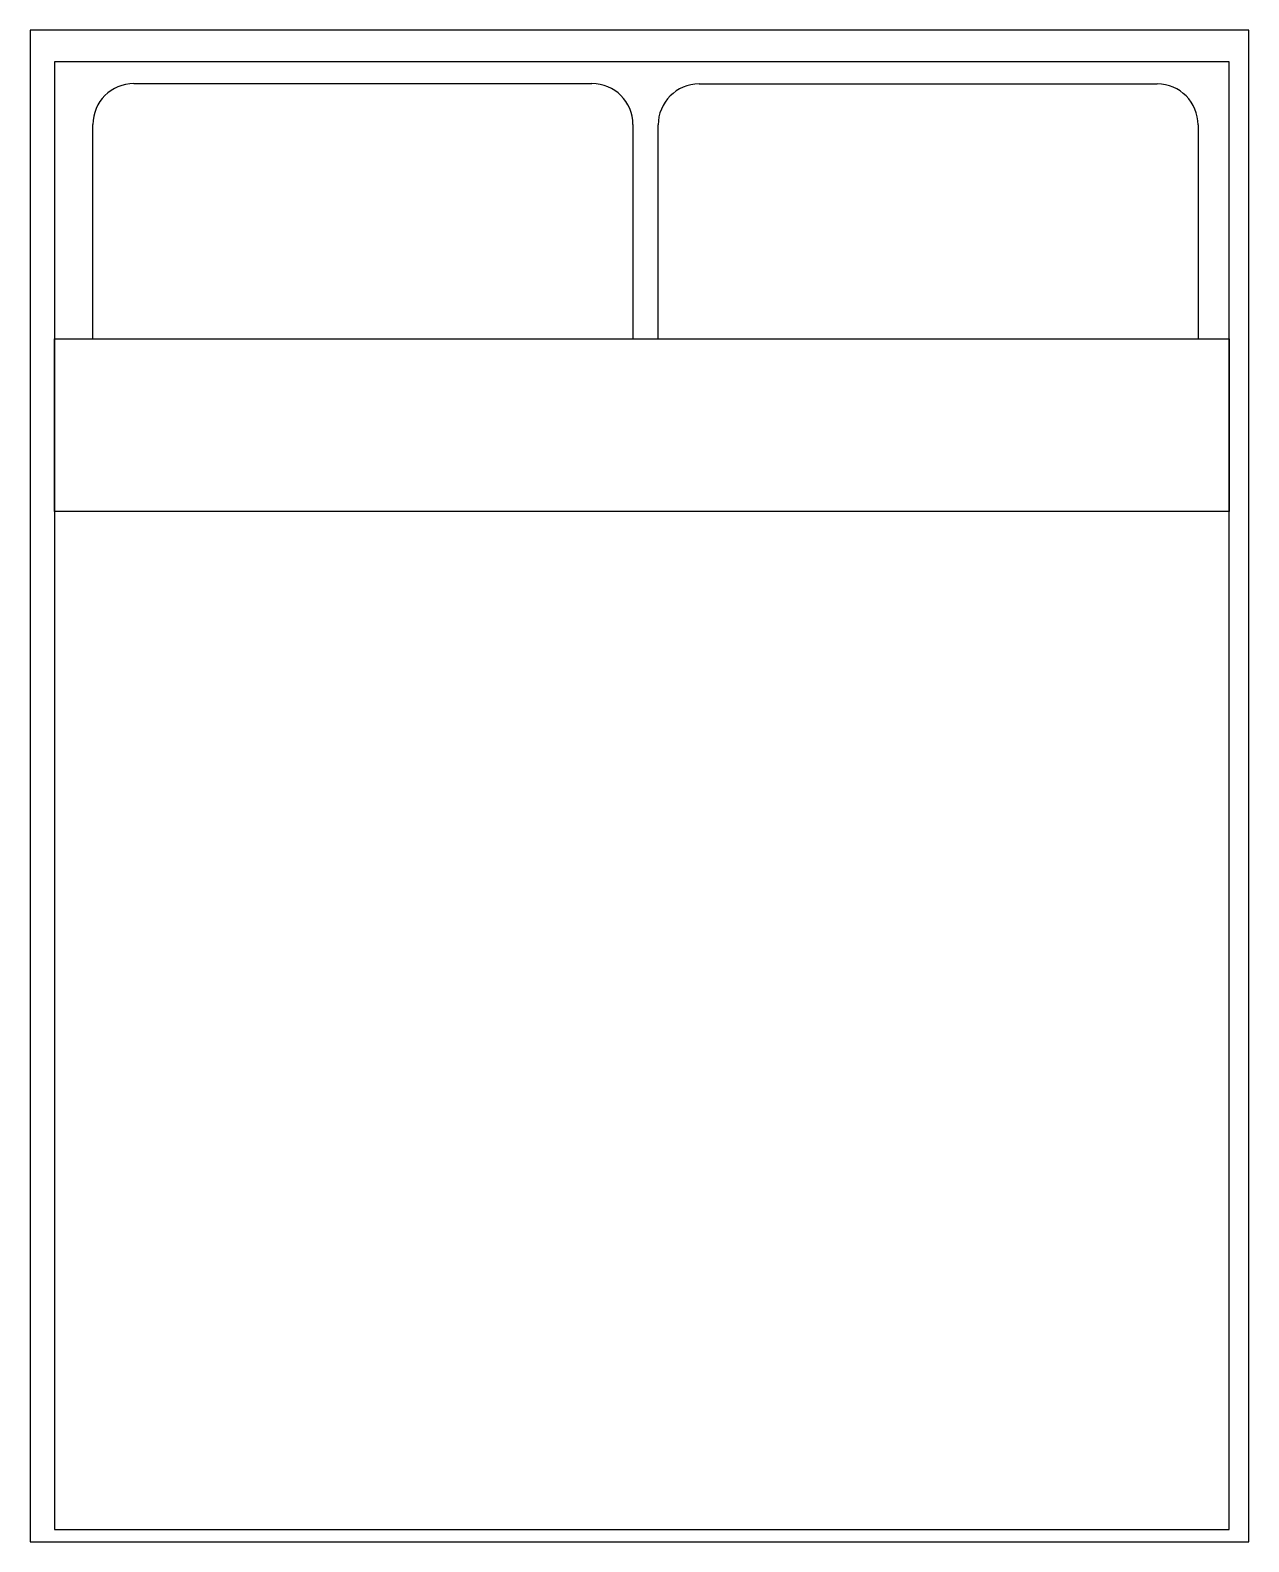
# Model space of a CAD drawing. Header units: millimetres. Extents: x -4262 to -498, y -3326 to -1292.
# Drawn here: x -4262.5 to -4069.8, y -1531 to -1291.9 of the extents above; entities outside this region: 3.
import ezdxf

# ---------------------------------------------------------------- set-up
doc = ezdxf.new("R2010")
doc.units = ezdxf.units.MM

msp = doc.modelspace()

# ---------------------------------------------------------------- linework, layer by layer
at = {"color": 4}
for p, q in [((-4069.82, -1291.9), (-4262.46, -1291.9)), ((-4262.46, -1291.9), (-4262.46, -1530.96)), ((-4069.82, -1530.96), (-4069.82, -1291.9)), ((-4258.61, -1296.91), (-4258.61, -1529.01)), ((-4072.93, -1296.91), (-4258.61, -1296.91)), ((-4072.93, -1529.01), (-4072.93, -1296.91)), ((-4258.61, -1340.68), (-4072.93, -1340.68)), ((-4258.61, -1368.03), (-4258.61, -1340.68)), ((-4072.93, -1340.68), (-4072.93, -1368.03)), ((-4072.93, -1368.03), (-4258.61, -1368.03)), ((-4258.61, -1529.01), (-4072.93, -1529.01)), ((-4262.46, -1530.96), (-4069.82, -1530.96)), ((-4069.82, -1530.96), (-4069.82, -1530.96)), ((-1570.96, -3325.64), (-1528.03, -2968.34)), ((-1528.03, -2968.34), (-497.79, -3239.88)), ((-497.79, -3239.88), (-1570.96, -3325.64))]:
    msp.add_line(p, q, dxfattribs=at)
for points in [[(-4246.07, -1300.33), (-4173.66, -1300.33)], [(-4156.71, -1300.4), (-4084.3, -1300.4)], [(-4252.55, -1340.68), (-4252.55, -1306.81)], [(-4167.19, -1306.81), (-4167.19, -1340.68)], [(-4163.19, -1340.68), (-4163.19, -1306.88)], [(-4077.82, -1306.88), (-4077.82, -1340.68)]]:
    msp.add_lwpolyline(points, dxfattribs=at)
for centre, start, end in [((-4246.07, -1306.81), 90, 180), ((-4173.66, -1306.81), 0, 90), ((-4156.71, -1306.88), 90, 180), ((-4084.3, -1306.88), 0, 90)]:
    msp.add_arc(centre, 6.48, start, end, dxfattribs=at)

doc.saveas('drawing.dxf')
